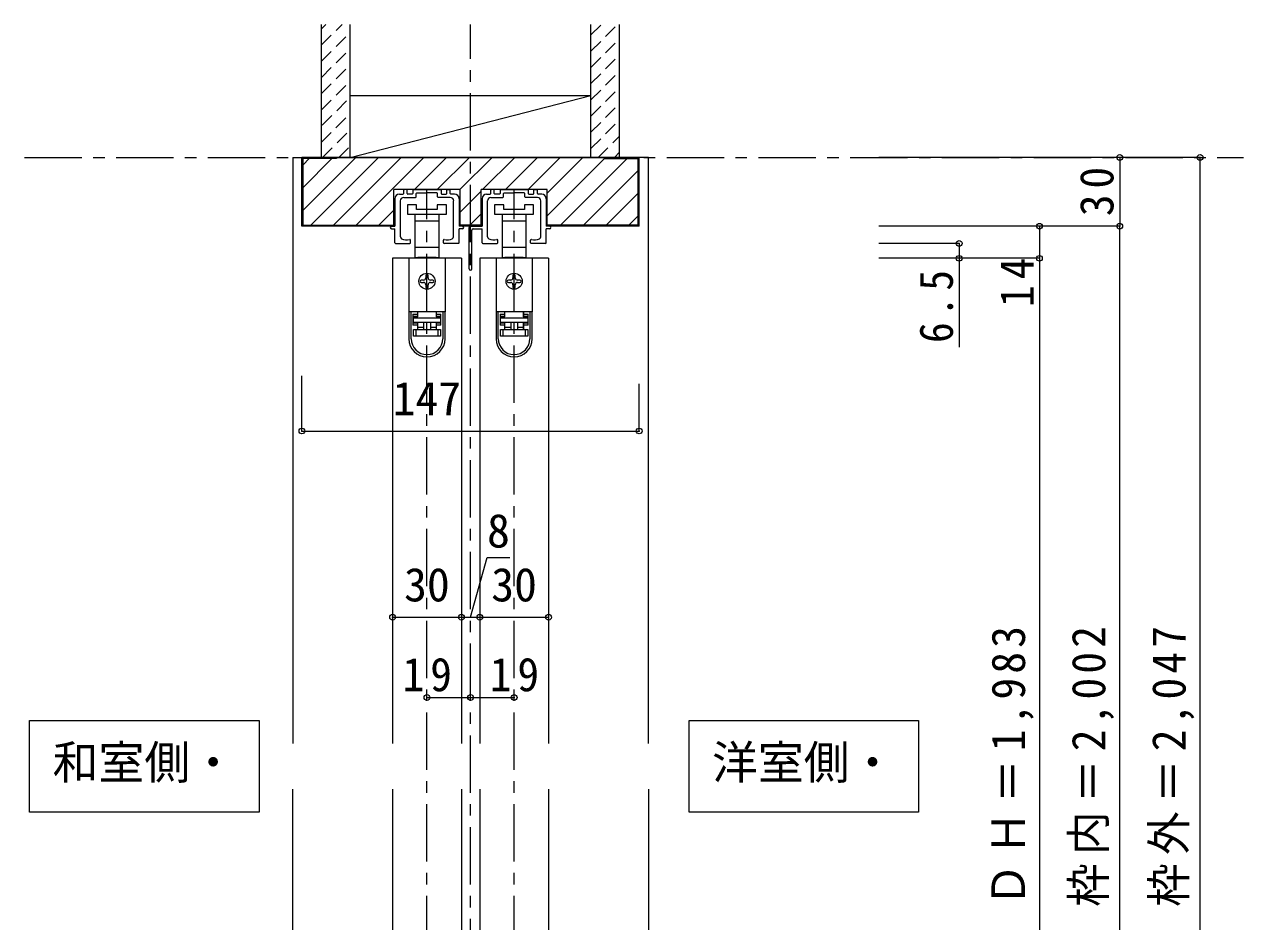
# Model space of a CAD drawing. Units: millimetres, scale not verified. Extents: x -973 to 977, y -701 to 696.
# Drawn here: x -565 to -33, y -394 to -2 of the extents above; entities that cross this region are included whole.
import ezdxf
from ezdxf.enums import TextEntityAlignment as Align

# ---------------------------------------------------------------- set-up
doc = ezdxf.new("R2010")
doc.units = ezdxf.units.MM
doc.header["$LTSCALE"] = 5
doc.header["$PDMODE"] = 32
doc.header["$PDSIZE"] = 2.5
doc.linetypes.add('CHAIN1', pattern=[8, 5, -1, 1, -1])
doc.linetypes.add('DASHED1', pattern=[1.8, 1.2, -0.6])
for name, color, linetype, lineweight in [('0-1_通り芯', 4, 'CHAIN1', 9), ('0-2_柱', 7, 'Continuous', 9), ('0-3_仕上げ', 2, 'Continuous', 9), ('0-4_枠', 3, 'Continuous', 9), ('0-6_扉', 6, 'Continuous', 9), ('0-7_金物', 7, 'Continuous', 9), ('0-A_文字', 7, 'Continuous', 9), ('0-B_寸法', 7, 'Continuous', 9), ('0-C_ハッチ', 4, 'DASHED1', 9)]:
    doc.layers.add(name, color=color, linetype=linetype, lineweight=lineweight)
doc.styles.add('ＭＳ ゴシック', font='')
doc.styles.get('ＭＳ ゴシック').set_extended_font_data('MS Gothic')

# ---------------------------------------------------------------- blocks, each defined once
blk = doc.blocks.new('下荷重(戸車)')
at = {"layer": '0-7_金物'}
for p, q in [((8.5, 37.107), (4.5, 37.107)), ((5.25, 30.107), (5.25, 33.107)), ((-5.25, 30.107), (0, 30.107)), ((0, 30.107), (5.25, 30.107)), ((5.25, 18.507), (5.25, 30.107)), ((0, 18.507), (-5.25, 18.507)), ((-5.25, 18.507), (-5.25, 14.107)), ((5.25, 18.507), (0, 18.507)), ((5.25, 14.107), (5.25, 18.507)), ((7.9, 13.807), (-7.9, 13.807)), ((-7.9, 13.807), (-7.9, -9.493)), ((-5.25, 14.107), (-4, 14.107)), ((-4, 14.107), (-4, 13.807)), ((4, 14.107), (-4, 14.107)), ((4, 14.107), (5.25, 14.107)), ((4, 13.807), (4, 14.107)), ((7.9, 13.807), (7.9, -9.493)), ((-0.5, 6.307), (-0.5, 5.307)), ((0.5, 5.307), (0.5, 6.307)), ((-1.5, 4.307), (-2.5, 4.307)), ((-2.5, 3.307), (-1.5, 3.307)), ((-0.5, 2.307), (-0.5, 1.307)), ((0.5, 1.307), (0.5, 2.307)), ((2.5, 4.307), (1.5, 4.307)), ((1.5, 3.307), (2.5, 3.307)), ((7.9, -9.493), (-7.9, -9.493)), ((-7.9, -9.493), (-7.9, -9.593)), ((-6.9, -9.593), (-7.9, -9.593)), ((-7.9, -9.593), (-7.9, -21.293)), ((-4.2, -9.593), (-6.9, -9.593)), ((-6.9, -21.293), (-6.9, -9.593)), ((-6.1, -10.593), (-6.1, -15.293)), ((-6.1, -10.593), (-4.2, -10.593)), ((-4.9, -9.593), (-4.9, -9.493)), ((-4.2, -9.593), (-4.2, -10.593)), ((-4, -11.693), (-4, -9.493)), ((4, -9.493), (4, -11.693)), ((6.9, -9.593), (4.2, -9.593)), ((4.2, -10.593), (4.2, -9.593)), ((4.2, -11.593), (4.2, -10.593)), ((4.2, -10.593), (6.1, -10.593)), ((4.9, -9.493), (4.9, -9.593)), ((6.1, -15.293), (6.1, -10.593)), ((6.9, -9.593), (6.9, -21.293)), ((7.9, -9.593), (6.9, -9.593)), ((7.9, -9.493), (7.9, -9.593)), ((7.9, -21.293), (7.9, -9.593)), ((-6.1, -14.293), (-4.2, -14.293)), ((-4.2, -15.293), (-6.1, -15.293)), ((-5.9, -11.693), (-5.9, -12.193)), ((-4, -11.693), (-5.9, -11.693)), ((-5.9, -12.193), (5.9, -12.193)), ((-5.9, -14.193), (-5.9, -12.193)), ((5.9, -14.193), (-5.9, -14.193)), ((-4.2, -14.293), (-4.2, -15.293)), ((-4.2, -15.293), (-4.2, -17.193)), ((-4, -16.193), (-4, -14.193)), ((-1.5, -14.193), (-1.5, -17.193)), ((1.5, -14.193), (1.5, -17.193)), ((5.9, -11.693), (4, -11.693)), ((6.1, -11.593), (4.2, -11.593)), ((6.1, -15.293), (4.2, -15.293)), ((4.2, -17.193), (4.2, -15.293)), ((5.9, -12.193), (5.9, -11.693)), ((5.9, -12.193), (5.9, -14.193)), ((-5.9, -17.193), (-4.9, -17.193)), ((-4.9, -17.193), (4.9, -17.193)), ((-4.9, -17.193), (-4.9, -20.193)), ((4.9, -20.193), (-4.9, -20.193)), ((1.5, -16.193), (4, -16.193)), ((4.9, -17.193), (5.9, -17.193)), ((5.9, -17.193), (5.9, -20.193))]:
    blk.add_line(p, q, dxfattribs=at)
for points in [[(-8.5, 33.107), (0, 33.107), (8.5, 33.107), (8.5, 37.107)], [(4.5, 37.107), (4.5, 35.107), (-4.5, 35.107), (-4.5, 37.107), (-8.5, 37.107), (-8.5, 33.107)], [(-5.25, 33.107), (-5.25, 30.107), (-5.25, 18.507)], [(-4.2, -10.593), (-4.2, -11.593), (-6.1, -11.593)], [(4, -14.193), (4, -16.193), (4, -17.193)], [(4.2, -15.293), (4.2, -14.293), (6.1, -14.293)], [(-4.9, -20.193), (-5.9, -20.193), (-5.9, -17.193)], [(-4, -17.193), (-4, -16.193), (-1.5, -16.193)], [(5.9, -20.193), (4.9, -20.193), (4.9, -17.193)]]:
    blk.add_lwpolyline(points, dxfattribs=at)
blk.add_circle((0, 3.807), 3.5, dxfattribs=at)
for centre, radius, start, end in [((0, 6.307), 0.5, 90, 180), ((0, 6.307), 0.5, 0, 90), ((-2.5, 3.807), 0.5, 90, 180), ((-2.5, 3.807), 0.5, 180, 270), ((-1.5, 5.307), 1, 270, 0), ((-1.5, 2.307), 1, 0, 90), ((0, 1.307), 0.5, 180, 270), ((0, 1.307), 0.5, 270, 0), ((1.5, 5.307), 1, 180, 270), ((1.5, 2.307), 1, 90, 180), ((2.5, 3.807), 0.5, 0, 90), ((2.5, 3.807), 0.5, 270, 0), ((0, -21.293), 7.9, 180, 0), ((0, -21.293), 6.9, 180, 0)]:
    blk.add_arc(centre, radius, start, end, dxfattribs=at)
blk = doc.blocks.new('02')
at = {"layer": '0-B_寸法'}
for p, q in [((-12, 6.623), (-10.45, 6.623)), ((-10.15, 6.923), (-10.15, 8.323)), ((-8.95, 8.623), (-9.85, 8.623)), ((-8.65, 6.923), (-8.65, 8.323)), ((-6.45, 6.623), (-8.35, 6.623)), ((-6.15, 8.323), (-6.15, 6.923)), ((-5.85, 8.623), (5.85, 8.623)), ((-4.65, 5.423), (-4.65, 6.823)), ((-4.35, 7.123), (-0.3, 7.123)), ((0, 7.423), (-0.3, 7.123)), ((0, 7.423), (0.3, 7.123)), ((4.35, 7.123), (0.3, 7.123)), ((4.65, 5.423), (4.65, 6.823)), ((6.15, 8.323), (6.15, 6.923)), ((6.45, 6.623), (8.35, 6.623)), ((8.65, 6.923), (8.65, 8.323)), ((8.95, 8.623), (9.85, 8.623)), ((10.15, 6.923), (10.15, 8.323)), ((12, 6.623), (10.45, 6.623)), ((-14, 4.623), (-14, -7.377)), ((-11.6, -11.949), (-11.6, 3.623)), ((-10.15, 5.123), (-4.95, 5.123)), ((10.15, 5.123), (4.95, 5.123)), ((11.6, -11.949), (11.6, 3.623)), ((14, 4.623), (14, -7.377)), ((-15.4, -7.377), (-14, -7.377)), ((-15.4, -8.577), (-14, -8.577)), ((-14, -14.577), (-14, -8.577)), ((15.4, -7.377), (14, -7.377)), ((15.4, -8.577), (14, -8.577)), ((14, -14.577), (14, -8.577)), ((-13.7, -14.877), (-7.45, -14.877)), ((-7.15, -14.577), (-7.15, -13.502)), ((7.15, -14.577), (7.15, -13.502)), ((13.7, -14.877), (7.45, -14.877))]:
    blk.add_line(p, q, dxfattribs=at)
for centre, radius, start, end in [((-12, 4.623), 2, 90, 180), ((-10.45, 6.923), 0.3, 270, 0), ((-9.85, 8.323), 0.3, 90, 180), ((-8.95, 8.323), 0.3, 0, 90), ((-8.35, 6.923), 0.3, 180, 270), ((-6.45, 6.923), 0.3, 270, 0), ((-5.85, 8.323), 0.3, 90, 180), ((-4.95, 5.423), 0.3, 270, 0), ((-4.35, 6.823), 0.3, 90, 180), ((4.35, 6.823), 0.3, 0, 90), ((4.95, 5.423), 0.3, 180, 270), ((5.85, 8.323), 0.3, 0, 90), ((6.45, 6.923), 0.3, 180, 270), ((8.35, 6.923), 0.3, 270, 0), ((8.95, 8.323), 0.3, 90, 180), ((9.85, 8.323), 0.3, 0, 90), ((10.45, 6.923), 0.3, 180, 270), ((12, 4.623), 2, 0, 90), ((-10.15, 3.623), 1.5, 90, 180), ((10.15, 3.623), 1.5, 0, 90), ((-15.4, -7.977), 0.6, 90, 180), ((-15.4, -7.977), 0.6, 180, 270), ((15.4, -7.977), 0.6, 0, 90), ((15.4, -7.977), 0.6, 270, 0), ((-13.7, -14.577), 0.3, 180, 270), ((-10.6, -11.949), 1, 180, 243.25632), ((-8.8, -8.377), 5, 243.25632, 284.75682), ((-7.45, -13.502), 0.3, 0, 104.75682), ((-7.45, -14.577), 0.3, 270, 0), ((7.45, -13.502), 0.3, 75.24318, 180), ((7.45, -14.577), 0.3, 180, 270), ((8.8, -8.377), 5, 255.24318, 296.74368), ((10.6, -11.949), 1, 296.74368, 0), ((13.7, -14.577), 0.3, 270, 0)]:
    blk.add_arc(centre, radius, start, end, dxfattribs=at)
blk = doc.blocks.new('03')
at = {"layer": '0-B_寸法'}
for p, q in [((-13.079, 5.476), (-13.079, -6.524)), ((-11.079, 7.476), (-9.529, 7.476)), ((-9.229, 7.776), (-9.229, 9.176)), ((-9.229, 5.976), (-4.029, 5.976)), ((-8.029, 9.476), (-8.929, 9.476)), ((-7.729, 7.776), (-7.729, 9.176)), ((-5.529, 7.476), (-7.429, 7.476)), ((-5.229, 9.176), (-5.229, 7.776)), ((-4.929, 9.476), (6.771, 9.476)), ((-3.729, 6.276), (-3.729, 7.676)), ((-3.429, 7.976), (0.621, 7.976)), ((0.921, 8.276), (0.621, 7.976)), ((0.921, 8.276), (1.221, 7.976)), ((5.271, 7.976), (1.221, 7.976)), ((5.571, 6.276), (5.571, 7.676)), ((11.071, 5.976), (5.871, 5.976)), ((7.071, 9.176), (7.071, 7.776)), ((7.371, 7.476), (9.271, 7.476)), ((9.571, 7.776), (9.571, 9.176)), ((9.871, 9.476), (10.771, 9.476)), ((11.071, 7.776), (11.071, 9.176)), ((12.921, 7.476), (11.371, 7.476)), ((14.921, 5.476), (14.921, -6.524)), ((-10.679, -11.096), (-10.679, 4.476)), ((12.521, -11.096), (12.521, 4.476)), ((-18.679, -25.124), (-18.679, -7.024)), ((-18.179, -6.524), (-13.079, -6.524)), ((-17.479, -25.124), (-17.479, -8.224)), ((-16.979, -7.724), (-13.079, -7.724)), ((-13.079, -13.724), (-13.079, -7.724)), ((16.321, -6.524), (14.921, -6.524)), ((16.321, -7.724), (14.921, -7.724)), ((14.921, -13.724), (14.921, -7.724)), ((-12.779, -14.024), (-6.529, -14.024)), ((-6.229, -13.724), (-6.229, -12.649)), ((8.071, -13.724), (8.071, -12.649)), ((14.621, -14.024), (8.371, -14.024))]:
    blk.add_line(p, q, dxfattribs=at)
for centre, radius, start, end in [((-11.079, 5.476), 2, 90, 180), ((-9.229, 4.476), 1.5, 90, 180), ((-9.529, 7.776), 0.3, 270, 0), ((-8.929, 9.176), 0.3, 90, 180), ((-8.029, 9.176), 0.3, 0, 90), ((-7.429, 7.776), 0.3, 180, 270), ((-5.529, 7.776), 0.3, 270, 0), ((-4.929, 9.176), 0.3, 90, 180), ((-4.029, 6.276), 0.3, 270, 0), ((-3.429, 7.676), 0.3, 90, 180), ((5.271, 7.676), 0.3, 0, 90), ((5.871, 6.276), 0.3, 180, 270), ((6.771, 9.176), 0.3, 0, 90), ((7.371, 7.776), 0.3, 180, 270), ((9.271, 7.776), 0.3, 270, 0), ((9.871, 9.176), 0.3, 90, 180), ((10.771, 9.176), 0.3, 0, 90), ((11.371, 7.776), 0.3, 180, 270), ((11.071, 4.476), 1.5, 0, 90), ((12.921, 5.476), 2, 0, 90), ((-18.179, -7.024), 0.5, 90, 180), ((-16.979, -8.224), 0.5, 90, 180), ((16.321, -7.124), 0.6, 0, 90), ((16.321, -7.124), 0.6, 270, 0), ((-12.779, -13.724), 0.3, 180, 270), ((-9.679, -11.096), 1, 180, 243.25632), ((-7.879, -7.524), 5, 243.25632, 284.75682), ((-6.529, -12.649), 0.3, 0, 104.75682), ((-6.529, -13.724), 0.3, 270, 0), ((8.371, -12.649), 0.3, 75.24318, 180), ((8.371, -13.724), 0.3, 180, 270), ((9.721, -7.524), 5, 255.24318, 296.74368), ((11.521, -11.096), 1, 296.74368, 0), ((14.621, -13.724), 0.3, 270, 0), ((-18.079, -25.124), 0.6, 180, 0)]:
    blk.add_arc(centre, radius, start, end, dxfattribs=at)

msp = doc.modelspace()

# ---------------------------------------------------------------- linework, layer by layer
at = {"layer": '0-1_通り芯'}
for p, q in [((-370.347, -577.5), (-370.347, -2.5)), ((-564.847, -60.5), (-33.347, -60.5)), ((-389.347, -567.5), (-389.347, -74.5)), ((-351.347, -567.5), (-351.347, -74.5))]:
    msp.add_line(p, q, dxfattribs=at)
at = {"layer": '0-2_柱'}
msp.add_line((-422.847, -60.5), (-317.847, -33.5), dxfattribs=at)
at = {"layer": '0-2_柱', "color": 3}
for p, q in [((-422.847, -33.5), (-317.847, -33.5)), ((-422.847, -60.5), (-317.847, -60.5))]:
    msp.add_line(p, q, dxfattribs=at)
at = {"layer": '0-3_仕上げ'}
for p, q in [((-435.347, -60.5), (-435.347, -2.5)), ((-422.847, -60.5), (-422.847, -2.5)), ((-317.847, -60.5), (-317.847, -2.5)), ((-305.347, -60.5), (-305.347, -2.5))]:
    msp.add_line(p, q, dxfattribs=at)
at = {"layer": '0-4_枠', "color": 4}
for p, q in [((-447.847, -60.5), (-443.847, -60.5)), ((-447.847, -60.5), (-447.847, -316)), ((-292.847, -60.5), (-296.847, -60.5)), ((-292.847, -316), (-292.847, -60.5)), ((-447.847, -555.5), (-447.847, -336)), ((-292.847, -336), (-292.847, -555.5))]:
    msp.add_line(p, q, dxfattribs=at)
at = {"layer": '0-4_枠'}
for p, q in [((-443.847, -90.5), (-443.847, -60.5)), ((-296.847, -60.5), (-443.847, -60.5)), ((-443.347, -90), (-443.347, -61)), ((-428.847, -61), (-443.347, -61)), ((-428.847, -60.5), (-428.847, -61)), ((-311.847, -61), (-311.847, -60.5)), ((-311.847, -61), (-297.347, -61)), ((-297.347, -90), (-297.347, -61)), ((-296.847, -90.5), (-296.847, -60.5)), ((-403.747, -90.5), (-403.747, -74.5)), ((-374.947, -74.5), (-403.747, -74.5)), ((-374.947, -90.5), (-374.947, -74.5)), ((-365.747, -90.5), (-365.747, -74.5)), ((-336.947, -74.5), (-365.747, -74.5)), ((-336.947, -90.5), (-336.947, -74.5)), ((-443.347, -90), (-403.747, -90)), ((-365.747, -90), (-374.947, -90)), ((-297.347, -90), (-336.947, -90)), ((-403.747, -90.5), (-443.847, -90.5)), ((-365.747, -90.5), (-374.947, -90.5)), ((-296.847, -90.5), (-336.947, -90.5))]:
    msp.add_line(p, q, dxfattribs=at)
at = {"layer": '0-6_扉'}
for p, q in [((-374.347, -104.5), (-404.347, -104.5)), ((-404.347, -104.5), (-404.347, -316)), ((-374.347, -104.5), (-374.347, -316)), ((-336.347, -104.5), (-366.347, -104.5)), ((-366.347, -104.5), (-366.347, -316)), ((-336.347, -104.5), (-336.347, -316)), ((-404.347, -336), (-404.347, -547.5)), ((-374.347, -336), (-374.347, -547.5)), ((-366.347, -336), (-366.347, -547.5)), ((-336.347, -336), (-336.347, -547.5))]:
    msp.add_line(p, q, dxfattribs=at)
at = {"layer": '0-A_文字'}
for p, q in [((-562.553, -346), (-562.553, -306)), ((-562.553, -306), (-462.553, -306)), ((-462.553, -306), (-462.553, -346)), ((-275.097, -346), (-275.097, -306)), ((-275.097, -306), (-175.097, -306)), ((-175.097, -306), (-175.097, -346)), ((-462.553, -346), (-562.553, -346)), ((-175.097, -346), (-275.097, -346))]:
    msp.add_line(p, q, dxfattribs=at)
at = {"layer": '0-B_寸法', "color": 4}
for p, q in [((-52.347, -60.5), (-192.347, -60.5)), ((-87.347, -60.5), (-87.347, -90.5)), ((-52.347, -567.5), (-52.347, -60.5)), ((-87.347, -90.5), (-192.347, -90.5)), ((-122.347, -90.5), (-122.347, -104.5)), ((-87.347, -567.5), (-87.347, -90.5)), ((-157.347, -98), (-192.347, -98)), ((-157.347, -98), (-157.347, -143.286)), ((-122.347, -104.5), (-192.347, -104.5)), ((-122.347, -104.5), (-122.347, -547.5)), ((-443.847, -179.804), (-443.847, -155.746)), ((-296.847, -179.804), (-296.847, -159.246)), ((-443.847, -179.804), (-296.847, -179.804)), ((-404.347, -261), (-336.347, -261)), ((-389.347, -296), (-370.347, -296)), ((-370.347, -296), (-351.347, -296))]:
    msp.add_line(p, q, dxfattribs=at)
msp.add_lwpolyline([(-370.347, -261), (-363.121, -235.001), (-353.217, -235.001)], dxfattribs=at)
at = {"layer": '0-B_寸法'}
for p in [(-87.347, -60.5), (-52.347, -60.5), (-122.347, -90.5), (-87.347, -90.5), (-157.347, -98), (-157.347, -104.5), (-122.347, -104.5), (-443.847, -179.804), (-296.847, -179.804), (-404.347, -261), (-374.347, -261), (-366.347, -261), (-336.347, -261), (-389.347, -296), (-370.347, -296), (-351.347, -296)]:
    msp.add_point(p, dxfattribs=at)
at = {"layer": '0-C_ハッチ'}
for p, q in [((-435.347, -11.466), (-426.381, -2.5)), ((-435.347, -4.395), (-433.452, -2.5)), ((-317.847, -14.174), (-306.173, -2.5)), ((-317.847, -7.103), (-313.244, -2.5)), ((-435.347, -18.537), (-422.847, -6.037)), ((-317.847, -21.246), (-305.347, -8.746)), ((-435.347, -25.608), (-422.847, -13.108)), ((-317.847, -28.317), (-305.347, -15.817)), ((-435.347, -32.679), (-422.847, -20.179)), ((-317.847, -35.388), (-305.347, -22.888)), ((-435.347, -39.751), (-422.847, -27.251)), ((-317.847, -42.459), (-305.347, -29.959)), ((-435.025, -46.5), (-422.847, -34.322)), ((-317.847, -49.53), (-305.347, -37.03)), ((-435.375, -53.921), (-422.847, -41.393)), ((-317.847, -56.601), (-305.347, -44.101)), ((-434.883, -60.5), (-422.847, -48.464)), ((-314.675, -60.5), (-305.347, -51.172)), ((-427.812, -60.5), (-422.847, -55.535)), ((-307.604, -60.5), (-305.347, -58.243))]:
    msp.add_line(p, q, dxfattribs=at)
at = {"layer": '0-C_ハッチ', "linetype": 'Continuous'}
for p, q in [((-443.347, -83.472), (-420.375, -60.5)), ((-443.347, -63.673), (-440.674, -61)), ((-443.347, -73.573), (-430.774, -61)), ((-439.975, -90), (-410.475, -60.5)), ((-430.076, -90), (-400.576, -60.5)), ((-420.176, -90), (-390.676, -60.5)), ((-394.777, -74.5), (-380.777, -60.5)), ((-384.877, -74.5), (-370.877, -60.5)), ((-374.978, -74.5), (-360.978, -60.5)), ((-365.078, -74.5), (-351.078, -60.5)), ((-355.179, -74.5), (-341.179, -60.5)), ((-345.279, -74.5), (-331.279, -60.5)), ((-336.947, -76.067), (-321.38, -60.5)), ((-336.947, -85.967), (-311.847, -60.867)), ((-302.081, -61), (-331.081, -90)), ((-321.181, -90), (-297.347, -66.166)), ((-374.947, -84.369), (-365.747, -75.169)), ((-311.282, -90), (-297.347, -76.065)), ((-403.747, -83.47), (-410.277, -90)), ((-370.679, -90), (-365.747, -85.068)), ((-301.382, -90), (-297.347, -85.965))]:
    msp.add_line(p, q, dxfattribs=at)

# ---------------------------------------------------------------- block references
at = {"layer": '0-7_金物'}
for name, p in [('02', (-389.347, -83.123)), ('03', (-352.268, -83.976)), ('下荷重(戸車)', (-389.347, -118.307)), ('下荷重(戸車)', (-351.347, -118.307))]:
    msp.add_blockref(name, p, dxfattribs=at)

# ---------------------------------------------------------------- texts
at = {"layer": '0-A_文字', "style": 'ＭＳ ゴシック'}
for s, p in [('和室側・', (-552.553, -336)), ('洋室側・', (-265.097, -336))]:
    msp.add_text(s, height=14.66, dxfattribs=at).set_placement(p, align=Align.BOTTOM_LEFT)
at = {"layer": '0-B_寸法', "style": 'ＭＳ ゴシック'}
for s, p in [('147', (-404.347, -177.304)), ('8', (-363.169, -235.001)), ('30', (-399.347, -258.5)), ('30', (-361.347, -258.5))]:
    msp.add_text(s, height=14.66, dxfattribs=at).set_placement(p, align=Align.BOTTOM_LEFT)
at = {"layer": '0-B_寸法', "char_height": 14.66, "attachment_point": 7, "rotation": 90, "style": 'ＭＳ ゴシック'}
for s, insert in [('\\T1.27;\\W0.95;30', (-89.847, -86.125)), ('\\T1.27;\\W0.95;14', (-124.847, -125.75)), ('\\T1.27;\\W0.9;6.5', (-159.847, -141.402)), ('\\T1.19;\\W0.95;ＤＨ＝1,983', (-124.847, -387.25)), ('\\T1.19;\\W0.95;枠内＝2,002', (-89.847, -387.25)), ('\\T1.19;\\W0.95;枠外＝2,047', (-54.847, -387.25))]:
    msp.add_mtext(s, dxfattribs=dict(at, insert=insert))
at = {"layer": '0-B_寸法', "char_height": 14.66, "attachment_point": 7, "style": 'ＭＳ ゴシック'}
for insert in [(-399.972, -293.5), (-361.972, -293.5)]:
    msp.add_mtext('\\T1.27;\\W0.95;19', dxfattribs=dict(at, insert=insert))

doc.saveas('drawing.dxf')
